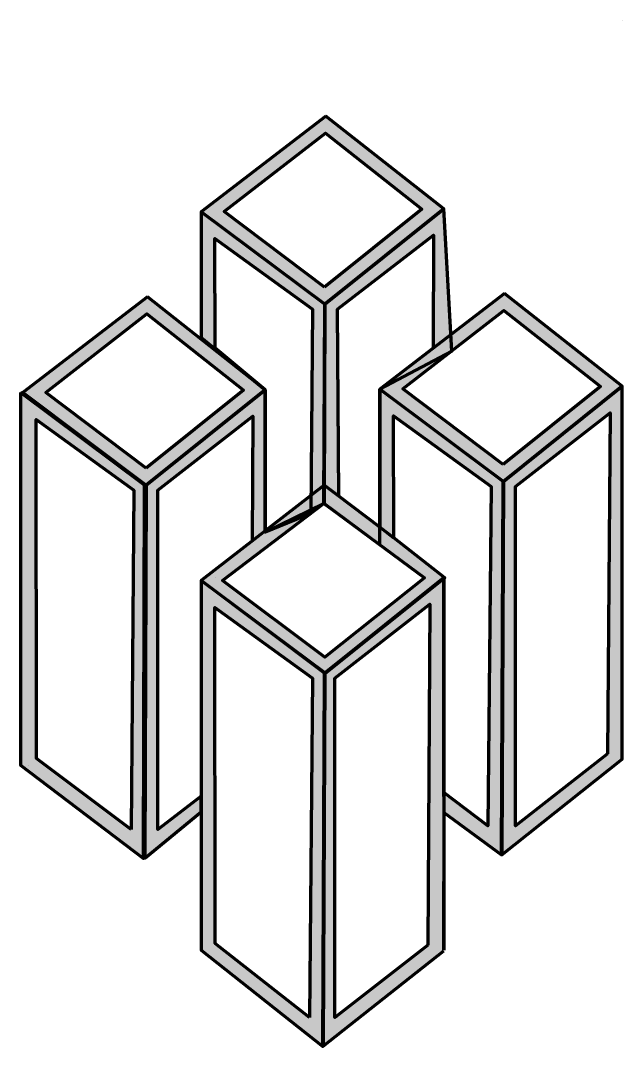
# Model space of a CAD drawing. Header units: inches. Extents: x 13.3 to 24.6, y -17.6 to 1.6.
import ezdxf

# ---------------------------------------------------------------- set-up
doc = ezdxf.new("R2010")
doc.units = ezdxf.units.IN
doc.header["$MEASUREMENT"] = 0
doc.layers.add('Layer 1', color=7, linetype='Continuous')

# ---------------------------------------------------------------- blocks, each defined once
blk = doc.blocks.new('block 4')
at = {"layer": 'Layer 1', "true_color": 0x020054}
h = blk.add_hatch(color=178, dxfattribs=at)
h.dxf.hatch_style = 2
h.paths.add_polyline_path([(17.922, -7.985), (17.922, -5.317), (15.692, -7.104), (15.663, -14.103), (16.722, -13.235), (16.722, -12.937), (15.91, -13.564), (15.91, -7.199), (17.69, -5.814), (17.675, -8.161)])
h = blk.add_hatch(color=178, dxfattribs=at)
h.dxf.hatch_style = 2
h.paths.add_polyline_path([(21.272, -15.825), (21.274, -13.247), (21.272, -13.246)])
at = {"layer": 'Layer 1', "color": 18, "lineweight": 70, "true_color": 0x000000}
for points in [[(17.922, -7.985), (17.922, -5.317), (15.692, -7.104), (15.663, -14.103), (16.722, -13.235), (16.722, -13.235), (16.722, -12.937), (16.722, -12.937), (15.91, -13.564), (15.91, -7.199), (17.69, -5.814), (17.675, -8.161)], [(19.058, -7.421), (19.058, -7.421)], [(17.936, -7.975), (17.936, -7.975)], [(17.154, -8.891), (17.154, -8.891)], [(19.04, -10.311), (19.04, -10.311)], [(21.272, -15.825), (21.274, -13.247), (21.272, -13.246), (21.272, -15.825)]]:
    blk.add_lwpolyline(points, dxfattribs=at)
at = {"layer": 'Layer 1', "color": 18, "lineweight": 35, "true_color": 0x000000}
for points in [[(17.68, -8.161), (17.681, -5.814), (15.893, -7.199), (15.893, -13.564), (16.717, -12.933), (16.719, -12.225), (16.723, -9.345), (16.719, -8.895), (16.72, -8.896), (17.68, -8.161)], [(22.154, -7.132), (20.324, -5.807), (20.334, -8.096), (21.29, -8.842), (21.29, -12.871), (22.105, -13.498), (22.154, -7.132)], [(17.677, -8.485), (17.677, -8.485)], [(17.154, -8.891), (17.154, -8.891)]]:
    blk.add_lwpolyline(points, dxfattribs=at)
blk = doc.blocks.new('block 7')
at = {"layer": 'Layer 1', "color": 18, "lineweight": 70, "true_color": 0x000000}
blk.add_lwpolyline([(24.618, -5.308), (24.618, -5.308)], dxfattribs=at)
blk = doc.blocks.new('block 6')
at = {"layer": 'Layer 1'}
blk.add_blockref('block 7', (0, 0), dxfattribs=at)
blk = doc.blocks.new('block 5')
at = {"layer": 'Layer 1'}
blk.add_blockref('block 6', (0, 0), dxfattribs=at)
blk = doc.blocks.new('block 10')
at = {"layer": 'Layer 1', "color": 18, "lineweight": 70, "true_color": 0x000000}
blk.add_lwpolyline([(24.618, 1.609), (24.618, 1.609)], dxfattribs=at)
blk = doc.blocks.new('block 9')
at = {"layer": 'Layer 1', "color": 18, "lineweight": 70, "true_color": 0x000000}
blk.add_lwpolyline([(20.18, -5.448), (20.18, -5.448)], dxfattribs=at)
at = {"layer": 'Layer 1'}
blk.add_blockref('block 10', (0, 0), dxfattribs=at)
blk = doc.blocks.new('block 8')
at = {"layer": 'Layer 1'}
blk.add_blockref('block 9', (0, 0), dxfattribs=at)
blk = doc.blocks.new('block 3')
at = {"layer": 'Layer 1', "true_color": 0x020054}
h = blk.add_hatch(color=178, dxfattribs=at)
h.dxf.hatch_style = 2
h.paths.add_polyline_path([(15.714, -3.575), (13.377, -5.37), (15.692, -7.104), (17.922, -5.317)])
h.paths.add_polyline_path([(15.687, -6.786), (13.808, -5.366), (15.705, -3.895), (17.513, -5.322)])
h = blk.add_hatch(color=178, dxfattribs=at)
h.dxf.hatch_style = 2
h.paths.add_polyline_path([(22.406, -3.509), (20.069, -5.304), (22.385, -7.037), (24.614, -5.25)])
h.paths.add_polyline_path([(22.379, -6.719), (20.5, -5.299), (22.397, -3.829), (24.205, -5.256)])
h = blk.add_hatch(color=178, dxfattribs=at)
h.dxf.hatch_style = 2
h.paths.add_polyline_path([(13.335, -5.37), (13.335, -12.358), (15.643, -14.108), (15.661, -7.104)])
h.paths.add_polyline_path([(15.408, -13.565), (13.635, -12.231), (13.628, -5.873), (15.46, -7.198)])
h = blk.add_hatch(color=178, dxfattribs=at)
h.dxf.hatch_style = 2
h.paths.add_polyline_path([(22.385, -7.037), (22.356, -14.037), (24.614, -12.246), (24.614, -5.25)])
h.paths.add_polyline_path([(24.335, -12.143), (22.613, -13.497), (22.613, -7.133), (24.385, -5.748)])
h = blk.add_hatch(color=178, dxfattribs=at)
h.dxf.hatch_style = 2
h.paths.add_polyline_path([(20.968, -15.735), (19.226, -17.089), (19.226, -10.725), (21.009, -9.34)])
h.paths.add_polyline_path([(21.268, -8.842), (19.038, -10.629), (19.01, -17.629), (21.268, -15.838)])
h = blk.add_hatch(color=178, dxfattribs=at)
h.dxf.hatch_style = 2
h.paths.add_polyline_path([(16.722, -8.896), (16.722, -15.825), (19.004, -17.634), (19.03, -10.629)])
h.paths.add_polyline_path([(18.754, -17.09), (16.981, -15.704), (16.974, -9.399), (18.806, -10.723)])
at = {"layer": 'Layer 1', "color": 18, "lineweight": 70, "true_color": 0x000000}
for points in [[(15.714, -3.575), (13.377, -5.37), (15.692, -7.104), (17.922, -5.317), (15.714, -3.575)], [(19.04, -3.653), (19.04, -3.653)], [(22.406, -3.509), (20.069, -5.304), (22.385, -7.037), (24.614, -5.25), (22.406, -3.509)], [(18.806, -3.806), (18.806, -3.806)], [(22.379, -6.719), (20.5, -5.299), (22.397, -3.829), (24.205, -5.256), (22.379, -6.719)], [(15.687, -6.786), (13.808, -5.366), (15.705, -3.895), (17.513, -5.322), (15.687, -6.786)], [(13.335, -5.37), (13.335, -12.358), (15.643, -14.108), (15.661, -7.104), (13.335, -5.37)], [(20.181, -5.378), (20.181, -5.378)], [(22.385, -7.037), (22.356, -14.037), (24.614, -12.246), (24.614, -5.25), (22.385, -7.037)], [(17.922, -5.395), (17.922, -5.395)], [(24.335, -12.143), (22.613, -13.497), (22.613, -7.133), (24.385, -5.748), (24.335, -12.143)], [(15.408, -13.565), (13.635, -12.231), (13.628, -5.873), (15.46, -7.198), (15.408, -13.565)], [(15.46, -7.198), (15.46, -7.198)], [(19.062, -7.12), (19.062, -7.12)], [(22.152, -7.132), (22.152, -7.132)], [(21.268, -8.842), (19.038, -10.629), (19.01, -17.629), (21.268, -15.838)], [(16.722, -8.896), (16.722, -15.825), (19.004, -17.634), (19.03, -10.629), (16.722, -8.896)], [(18.754, -17.09), (16.981, -15.704), (16.974, -9.399), (18.806, -10.723), (18.754, -17.09)], [(20.968, -15.735), (19.226, -17.089), (19.226, -10.725), (21.009, -9.34), (20.968, -15.735)], [(18.806, -10.723), (18.806, -10.723)], [(24.618, -12.251), (24.618, -12.251)], [(13.485, -12.358), (13.485, -12.358)], [(15.408, -13.565), (15.408, -13.565)], [(15.928, -13.564), (15.928, -13.564)], [(22.1, -13.498), (22.1, -13.498)], [(22.621, -13.497), (22.621, -13.497)], [(22.36, -14.042), (22.36, -14.042)], [(15.664, -14.103), (15.664, -14.103)]]:
    blk.add_lwpolyline(points, dxfattribs=at)
at = {"layer": 'Layer 1', "color": 18, "lineweight": 35, "true_color": 0x000000}
blk.add_lwpolyline([(17.681, -5.814), (15.893, -7.199), (15.893, -13.564), (16.71, -12.937)], dxfattribs=at)
at = {"layer": 'Layer 1'}
for name in ['block 8', 'block 4', 'block 5']:
    blk.add_blockref(name, (0, 0), dxfattribs=at)
blk = doc.blocks.new('block 11')
at = {"layer": 'Layer 1', "color": 18, "lineweight": 70, "true_color": 0x000000}
for points in [[(19.058, -7.421), (19.058, -7.421)], [(20.906, -8.842), (20.906, -8.842)]]:
    blk.add_lwpolyline(points, dxfattribs=at)
blk = doc.blocks.new('block 2')
at = {"layer": 'Layer 1', "true_color": 0x020054}
h = blk.add_hatch(color=178, dxfattribs=at)
h.dxf.hatch_style = 2
h.paths.add_polyline_path([(19.06, -0.183), (16.723, -1.978), (19.038, -3.711), (21.268, -1.925)])
h.paths.add_polyline_path([(19.033, -3.393), (17.154, -1.974), (19.051, -0.503), (20.859, -1.93)])
h = blk.add_hatch(color=178, dxfattribs=at)
h.dxf.hatch_style = 2
h.paths.add_polyline_path([(19.06, -0.183), (16.723, -1.978), (19.038, -3.711), (21.268, -1.925)])
h.paths.add_polyline_path([(19.033, -3.393), (17.154, -1.974), (19.051, -0.503), (20.859, -1.93)])
h = blk.add_hatch(color=178, dxfattribs=at)
h.dxf.hatch_style = 2
h.paths.add_polyline_path([(16.722, -1.978), (16.722, -4.335), (17.921, -5.317), (17.922, -7.985), (19.023, -7.451), (19.038, -3.711)])
h.paths.add_polyline_path([(18.775, -7.639), (17.922, -7.985), (17.922, -5.317), (16.981, -4.534), (16.974, -2.481), (18.806, -3.806)])
h = blk.add_hatch(color=178, dxfattribs=at)
h.dxf.hatch_style = 2
h.paths.add_polyline_path([(19.038, -3.711), (19.025, -7.451), (20.073, -8.224), (20.073, -5.304), (21.417, -4.59), (21.269, -1.925)])
h.paths.add_polyline_path([(21.071, -4.536), (20.073, -5.304), (20.073, -7.896), (19.302, -7.313), (19.275, -3.807), (21.077, -2.419)])
h = blk.add_hatch(color=178, dxfattribs=at)
h.dxf.hatch_style = 2
h.paths.add_polyline_path([(19.276, -7.293), (19.026, -7.104), (16.724, -8.896), (19.053, -10.629), (21.286, -8.842), (20.332, -8.096), (20.325, -5.807), (22.155, -7.132), (22.097, -13.498), (21.272, -12.871), (21.272, -13.235), (21.272, -13.242), (21.272, -13.247), (22.351, -14.042), (22.384, -7.037), (20.073, -5.304), (20.073, -7.896)])
h.paths.add_polyline_path([(19.274, -7.636), (20.906, -8.842), (19.04, -10.329), (17.12, -8.896), (19.023, -7.451)])
at = {"layer": 'Layer 1', "color": 18, "lineweight": 70, "true_color": 0x000000}
for points in [[(19.06, -0.183), (16.723, -1.978), (19.038, -3.711), (21.268, -1.925), (19.06, -0.183)], [(19.06, -0.183), (16.723, -1.978), (19.038, -3.711), (21.268, -1.925), (19.06, -0.183)], [(19.033, -3.393), (17.154, -1.974), (19.051, -0.503), (20.859, -1.93), (19.033, -3.393)], [(19.033, -3.393), (17.154, -1.974), (19.051, -0.503), (20.859, -1.93), (19.033, -3.393)], [(16.722, -1.978), (16.722, -4.335), (17.921, -5.317), (17.922, -7.985), (19.023, -7.451), (19.038, -3.711), (16.722, -1.978)], [(19.038, -3.711), (19.025, -7.451), (20.073, -8.224), (20.073, -5.304), (21.417, -4.59), (21.269, -1.925), (19.038, -3.711)], [(16.974, -2.481), (16.974, -2.481)], [(18.775, -7.639), (17.922, -7.985), (17.922, -5.317), (16.981, -4.534), (16.974, -2.481), (18.806, -3.806), (18.775, -7.639)], [(21.071, -4.536), (20.073, -5.304), (20.073, -7.896), (19.302, -7.313), (19.275, -3.807), (21.077, -2.419), (21.071, -4.536)], [(19.3, -7.313), (19.274, -3.819)], [(19.276, -7.293), (19.026, -7.104), (16.724, -8.896), (19.053, -10.629), (21.286, -8.842), (20.332, -8.096), (20.325, -5.807), (22.155, -7.132), (22.097, -13.498), (21.272, -12.871), (21.272, -13.235), (21.272, -13.242), (21.272, -13.247), (22.351, -14.042), (22.384, -7.037), (20.073, -5.304), (20.073, -7.896), (19.276, -7.293)], [(19.274, -7.636), (20.906, -8.842), (19.04, -10.329), (17.12, -8.896), (19.023, -7.451), (19.274, -7.636)], [(19.058, -7.421), (19.058, -7.421)], [(20.323, -8.096), (20.069, -7.896)], [(20.069, -7.896), (20.33, -8.096)], [(20.069, -7.896), (20.33, -8.096)], [(16.981, -8.839), (16.981, -8.839)], [(20.906, -8.842), (20.906, -8.842)], [(21.272, -12.947), (21.272, -8.819)], [(17.154, -8.891), (17.154, -8.891)], [(17.154, -8.891), (17.154, -8.891)], [(19.04, -10.311), (19.04, -10.311)], [(19.04, -10.311), (19.04, -10.311)], [(18.754, -17.09), (18.754, -17.09)], [(19.274, -17.089), (19.274, -17.089)], [(19.012, -17.57), (19.012, -17.57)]]:
    blk.add_lwpolyline(points, dxfattribs=at)
at = {"layer": 'Layer 1'}
for name in ['block 3', 'block 11']:
    blk.add_blockref(name, (0, 0), dxfattribs=at)

msp = doc.modelspace()

# ---------------------------------------------------------------- block references
at = {"layer": 'Layer 1'}
msp.add_blockref('block 2', (0, 0), dxfattribs=at)

doc.saveas('drawing.dxf')
